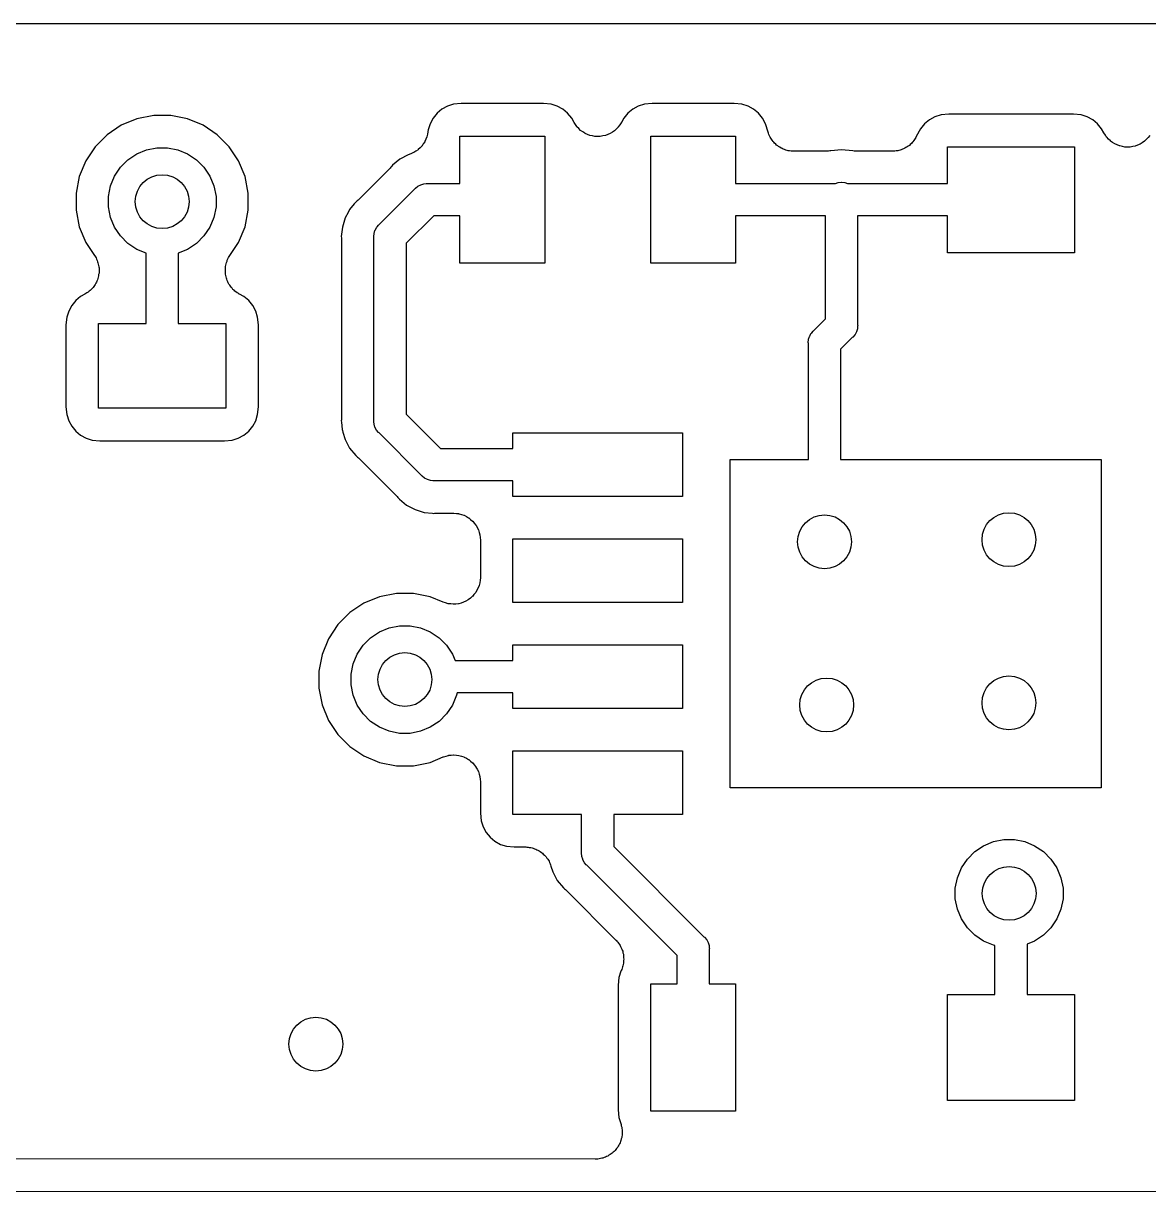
# Model space of a CAD drawing. Extents: x 98.9 to 141.5, y -118.8 to -76.2.
# Drawn here: x 106.42 to 111.73, y -81.72 to -76.21 of the extents above; entities that cross this region are included whole.
import ezdxf

# ---------------------------------------------------------------- set-up
doc = ezdxf.new("R2010")
doc.units = 0
doc.layers.add('BLACK', color=7, linetype='CONTINUOUS')

msp = doc.modelspace()

# ---------------------------------------------------------------- linework, layer by layer
at = {"layer": 'BLACK', "linetype": 'CONTINUOUS'}
for p, q in [((101.771, -76.2088), (118.116, -76.2088)), ((108.395, -76.6137), (108.372, -76.6327)), ((108.421, -76.5995), (108.395, -76.6137)), ((108.45, -76.5908), (108.421, -76.5995)), ((108.486, -76.5872), (108.45, -76.5908)), ((108.874, -76.5872), (108.486, -76.5872)), ((108.91, -76.5908), (108.874, -76.5872)), ((108.939, -76.5995), (108.91, -76.5908)), ((108.965, -76.6137), (108.939, -76.5995)), ((108.988, -76.6327), (108.965, -76.6137)), ((109.295, -76.6137), (109.272, -76.6327)), ((109.321, -76.5995), (109.295, -76.6137)), ((109.35, -76.5908), (109.321, -76.5995)), ((109.386, -76.5872), (109.35, -76.5908)), ((109.774, -76.5872), (109.386, -76.5872)), ((109.81, -76.5908), (109.774, -76.5872)), ((109.839, -76.5995), (109.81, -76.5908)), ((109.865, -76.6137), (109.839, -76.5995)), ((109.888, -76.6327), (109.865, -76.6137)), ((106.956, -76.6592), (106.882, -76.6899)), ((107.035, -76.6436), (106.956, -76.6592)), ((107.115, -76.6436), (107.035, -76.6436)), ((107.194, -76.6592), (107.115, -76.6436)), ((107.268, -76.6899), (107.194, -76.6592)), ((108.353, -76.6559), (108.339, -76.6824)), ((108.372, -76.6327), (108.353, -76.6559)), ((109.007, -76.6559), (108.988, -76.6327)), ((109.018, -76.6759), (109.007, -76.6559)), ((109.025, -76.6859), (109.018, -76.6759)), ((109.241, -76.6774), (109.234, -76.6875)), ((109.242, -76.6759), (109.241, -76.6769)), ((109.241, -76.6769), (109.241, -76.677)), ((109.241, -76.677), (109.241, -76.677)), ((109.241, -76.677), (109.241, -76.6774)), ((109.253, -76.6559), (109.242, -76.6759)), ((109.272, -76.6327), (109.253, -76.6559)), ((109.907, -76.6559), (109.888, -76.6327)), ((109.921, -76.6824), (109.907, -76.6559)), ((110.695, -76.6637), (110.672, -76.6827)), ((110.721, -76.6495), (110.695, -76.6637)), ((110.75, -76.6408), (110.721, -76.6495)), ((110.786, -76.6372), (110.75, -76.6408)), ((111.374, -76.6372), (110.786, -76.6372)), ((111.41, -76.6408), (111.374, -76.6372)), ((111.439, -76.6495), (111.41, -76.6408)), ((111.465, -76.6637), (111.439, -76.6495)), ((111.488, -76.6827), (111.465, -76.6637)), ((106.882, -76.6899), (106.816, -76.7343)), ((107.334, -76.7343), (107.268, -76.6899)), ((108.326, -76.732), (108.324, -76.7436)), ((108.329, -76.7204), (108.326, -76.732)), ((108.33, -76.7111), (108.329, -76.7186)), ((108.329, -76.7186), (108.329, -76.7193)), ((108.329, -76.7193), (108.329, -76.7193)), ((108.329, -76.7193), (108.329, -76.7194)), ((108.329, -76.7194), (108.329, -76.7204)), ((108.339, -76.6824), (108.33, -76.7111)), ((109.031, -76.6961), (109.025, -76.6859)), ((109.032, -76.6963), (109.031, -76.6961)), ((109.032, -76.6965), (109.032, -76.6963)), ((109.04, -76.705), (109.032, -76.6965)), ((109.049, -76.7137), (109.04, -76.705)), ((109.049, -76.7138), (109.049, -76.7137)), ((109.049, -76.714), (109.049, -76.7138)), ((109.059, -76.7208), (109.049, -76.714)), ((109.069, -76.7276), (109.059, -76.7208)), ((109.07, -76.7277), (109.069, -76.7276)), ((109.07, -76.7279), (109.07, -76.7277)), ((109.081, -76.7326), (109.07, -76.7279)), ((109.092, -76.7372), (109.081, -76.7326)), ((109.189, -76.7287), (109.177, -76.7332)), ((109.199, -76.7218), (109.189, -76.7284)), ((109.189, -76.7284), (109.189, -76.7285)), ((109.189, -76.7285), (109.189, -76.7287)), ((109.209, -76.7152), (109.199, -76.7218)), ((109.21, -76.715), (109.209, -76.7152)), ((109.218, -76.7063), (109.21, -76.7148)), ((109.21, -76.7148), (109.21, -76.715)), ((109.227, -76.6979), (109.218, -76.7063)), ((109.234, -76.6875), (109.227, -76.6974)), ((109.227, -76.6974), (109.227, -76.6976)), ((109.227, -76.6976), (109.227, -76.6979)), ((109.934, -76.7223), (109.921, -76.6824)), ((109.936, -76.7275), (109.934, -76.7223)), ((109.937, -76.733), (109.936, -76.7275)), ((110.653, -76.7059), (110.633, -76.7428)), ((110.672, -76.6827), (110.653, -76.7059)), ((111.507, -76.7059), (111.488, -76.6827)), ((111.518, -76.7259), (111.507, -76.7059)), ((111.525, -76.7359), (111.518, -76.7259)), ((106.816, -76.7343), (106.759, -76.7909)), ((107.391, -76.7909), (107.334, -76.7343)), ((108.301, -76.787), (108.3, -76.7874)), ((108.3, -76.7874), (108.3, -76.7879)), ((108.307, -76.7772), (108.301, -76.787)), ((108.314, -76.7674), (108.307, -76.7772)), ((108.319, -76.7555), (108.314, -76.7665)), ((108.314, -76.7665), (108.314, -76.7669)), ((108.314, -76.7669), (108.314, -76.7674)), ((108.324, -76.7447), (108.319, -76.7555)), ((108.324, -76.7436), (108.324, -76.7441)), ((108.324, -76.7441), (108.324, -76.7447)), ((108.48, -76.9648), (108.48, -76.741)), ((108.48, -76.741), (108.88, -76.741)), ((108.88, -76.741), (108.88, -77.341)), ((109.092, -76.7373), (109.092, -76.7372)), ((109.093, -76.7374), (109.092, -76.7373)), ((109.105, -76.7398), (109.093, -76.7374)), ((109.116, -76.7423), (109.105, -76.7398)), ((109.117, -76.7423), (109.116, -76.7423)), ((109.129, -76.7424), (109.117, -76.7423)), ((109.117, -76.7423), (109.117, -76.7423)), ((109.141, -76.7425), (109.129, -76.7424)), ((109.142, -76.7425), (109.141, -76.7425)), ((109.154, -76.7402), (109.142, -76.7425)), ((109.142, -76.7425), (109.142, -76.7425)), ((109.166, -76.7379), (109.154, -76.7402)), ((109.177, -76.7332), (109.166, -76.7378)), ((109.166, -76.7378), (109.166, -76.7378)), ((109.166, -76.7378), (109.166, -76.7379)), ((109.38, -77.341), (109.38, -76.741)), ((109.38, -76.741), (109.78, -76.741)), ((109.78, -76.741), (109.78, -76.9648)), ((109.94, -76.7389), (109.937, -76.733)), ((109.943, -76.7452), (109.94, -76.7389)), ((109.946, -76.7499), (109.943, -76.7452)), ((109.949, -76.7549), (109.946, -76.7499)), ((109.953, -76.7602), (109.949, -76.7549)), ((109.957, -76.7658), (109.953, -76.7602)), ((109.961, -76.7698), (109.957, -76.7658)), ((109.964, -76.7743), (109.961, -76.7698)), ((109.97, -76.7786), (109.964, -76.7743)), ((109.974, -76.7834), (109.97, -76.7786)), ((109.979, -76.7865), (109.974, -76.7834)), ((109.983, -76.7902), (109.979, -76.7865)), ((110.595, -76.7876), (110.59, -76.7912)), ((110.6, -76.7845), (110.595, -76.7876)), ((110.604, -76.7798), (110.6, -76.7845)), ((110.61, -76.7755), (110.604, -76.7798)), ((110.613, -76.7711), (110.61, -76.7755)), ((110.617, -76.7672), (110.613, -76.7711)), ((110.621, -76.7616), (110.617, -76.7672)), ((110.625, -76.7564), (110.621, -76.7616)), ((110.628, -76.7514), (110.625, -76.7564)), ((110.631, -76.7467), (110.628, -76.7514)), ((110.633, -76.7428), (110.631, -76.7467)), ((111.531, -76.7461), (111.525, -76.7359)), ((111.532, -76.7463), (111.531, -76.7461)), ((111.532, -76.7465), (111.532, -76.7463)), ((111.54, -76.7549), (111.532, -76.7465)), ((111.549, -76.7637), (111.54, -76.7549)), ((111.549, -76.7638), (111.549, -76.7637)), ((111.549, -76.764), (111.549, -76.7638)), ((111.559, -76.7708), (111.549, -76.764)), ((111.569, -76.7776), (111.559, -76.7708)), ((111.57, -76.7777), (111.569, -76.7776)), ((111.57, -76.7779), (111.57, -76.7777)), ((111.581, -76.7826), (111.57, -76.7779)), ((111.592, -76.7872), (111.581, -76.7826)), ((111.592, -76.7873), (111.592, -76.7872)), ((111.593, -76.7874), (111.592, -76.7873)), ((111.605, -76.7898), (111.593, -76.7874)), ((111.677, -76.7832), (111.666, -76.7878)), ((111.689, -76.7787), (111.677, -76.7832)), ((111.699, -76.7718), (111.689, -76.7784)), ((111.689, -76.7784), (111.689, -76.7785)), ((111.689, -76.7785), (111.689, -76.7787)), ((111.709, -76.7652), (111.699, -76.7718)), ((111.71, -76.765), (111.709, -76.7652)), ((111.718, -76.7564), (111.71, -76.7648)), ((111.71, -76.7648), (111.71, -76.765)), ((111.727, -76.7479), (111.718, -76.7564)), ((111.734, -76.7374), (111.727, -76.7474)), ((111.727, -76.7474), (111.727, -76.7476)), ((111.727, -76.7476), (111.727, -76.7479)), ((106.759, -76.7909), (106.715, -76.8575)), ((106.913, -76.8527), (106.955, -76.8249)), ((106.955, -76.8249), (107.001, -76.8058)), ((107.001, -76.8058), (107.05, -76.796)), ((107.05, -76.796), (107.1, -76.796)), ((107.1, -76.796), (107.149, -76.8058)), ((107.149, -76.8058), (107.195, -76.8249)), ((107.195, -76.8249), (107.237, -76.8527)), ((107.435, -76.8575), (107.391, -76.7909)), ((108.236, -76.8288), (108.196, -76.85)), ((108.24, -76.8277), (108.236, -76.8288)), ((108.251, -76.8232), (108.24, -76.8277)), ((108.261, -76.8188), (108.251, -76.8232)), ((108.262, -76.8185), (108.261, -76.8188)), ((108.272, -76.8117), (108.262, -76.8183)), ((108.262, -76.8183), (108.262, -76.8185)), ((108.282, -76.8052), (108.272, -76.8117)), ((108.283, -76.8048), (108.282, -76.8052)), ((108.292, -76.7961), (108.283, -76.8045)), ((108.283, -76.8045), (108.283, -76.8048)), ((108.3, -76.7879), (108.292, -76.7961)), ((109.989, -76.7934), (109.983, -76.7902)), ((109.995, -76.7972), (109.989, -76.7934)), ((110, -76.7994), (109.995, -76.7972)), ((110.005, -76.8021), (110, -76.7994)), ((110.011, -76.8042), (110.005, -76.8021)), ((110.018, -76.8068), (110.011, -76.8042)), ((110.023, -76.8079), (110.018, -76.8068)), ((110.029, -76.8096), (110.023, -76.8079)), ((110.035, -76.8104), (110.029, -76.8096)), ((110.042, -76.8117), (110.035, -76.8104)), ((110.048, -76.8118), (110.042, -76.8117)), ((110.053, -76.8124), (110.048, -76.8118)), ((110.055, -76.8124), (110.053, -76.8124)), ((110.207, -76.8124), (110.055, -76.8124)), ((110.213, -76.8119), (110.207, -76.8124)), ((110.218, -76.8119), (110.213, -76.8119)), ((110.225, -76.8107), (110.218, -76.8119)), ((110.229, -76.8103), (110.225, -76.8107)), ((110.28, -76.8053), (110.229, -76.8103)), ((110.229, -76.8103), (110.229, -76.8103)), ((110.334, -76.8106), (110.28, -76.8053)), ((110.34, -76.8118), (110.334, -76.8106)), ((110.345, -76.8118), (110.34, -76.8118)), ((110.351, -76.8124), (110.345, -76.8118)), ((110.353, -76.8124), (110.351, -76.8124)), ((110.52, -76.8124), (110.353, -76.8124)), ((110.526, -76.8118), (110.52, -76.8124)), ((110.531, -76.8119), (110.526, -76.8118)), ((110.538, -76.8106), (110.531, -76.8119)), ((110.545, -76.81), (110.538, -76.8106)), ((110.55, -76.8083), (110.545, -76.81)), ((110.556, -76.8073), (110.55, -76.8083)), ((110.562, -76.8048), (110.556, -76.8073)), ((110.568, -76.8028), (110.562, -76.8048)), ((110.573, -76.8002), (110.568, -76.8028)), ((110.579, -76.798), (110.573, -76.8002)), ((110.584, -76.7943), (110.579, -76.798)), ((110.59, -76.7912), (110.584, -76.7943)), ((110.78, -76.9648), (110.78, -76.791)), ((110.78, -76.791), (111.38, -76.791)), ((111.38, -76.791), (111.38, -77.291)), ((111.616, -76.7923), (111.605, -76.7898)), ((111.617, -76.7923), (111.616, -76.7923)), ((111.629, -76.7924), (111.617, -76.7923)), ((111.617, -76.7923), (111.617, -76.7923)), ((111.641, -76.7925), (111.629, -76.7924)), ((111.642, -76.7925), (111.641, -76.7925)), ((111.654, -76.7902), (111.642, -76.7925)), ((111.642, -76.7925), (111.642, -76.7925)), ((111.666, -76.7879), (111.654, -76.7902)), ((111.666, -76.7878), (111.666, -76.7878)), ((111.666, -76.7878), (111.666, -76.7879)), ((106.715, -76.8575), (106.684, -76.9315)), ((106.85, -76.9297), (106.878, -76.8881)), ((106.878, -76.8881), (106.913, -76.8527)), ((107.237, -76.8527), (107.272, -76.8881)), ((107.272, -76.8881), (107.3, -76.9297)), ((107.466, -76.9315), (107.435, -76.8575)), ((108.15, -76.8917), (108.001, -77.041)), ((108.153, -76.8876), (108.15, -76.8917)), ((108.157, -76.8838), (108.153, -76.8876)), ((108.158, -76.8825), (108.157, -76.8838)), ((108.162, -76.8786), (108.158, -76.8825)), ((108.196, -76.85), (108.162, -76.8786)), ((106.684, -76.9315), (106.669, -77.01)), ((106.831, -76.9759), (106.85, -76.9297)), ((107.3, -76.9297), (107.319, -76.9759)), ((107.481, -77.01), (107.466, -76.9315)), ((106.821, -77.025), (106.831, -76.9759)), ((107.319, -76.9759), (107.329, -77.025)), ((108.099, -77.1585), (108.267, -76.9898)), ((108.267, -76.9898), (108.27, -76.9869)), ((108.27, -76.9869), (108.281, -76.9773)), ((108.281, -76.9773), (108.295, -76.9703)), ((108.295, -76.9703), (108.309, -76.9659)), ((108.309, -76.9659), (108.32, -76.9648)), ((108.32, -76.9648), (108.324, -76.9644)), ((108.32, -76.9648), (108.32, -76.9648)), ((108.324, -76.9644), (108.328, -76.9648)), ((108.328, -76.9648), (108.48, -76.9648)), ((109.78, -76.9648), (110.25, -76.9648)), ((110.25, -76.9648), (110.251, -76.9643)), ((110.251, -76.9643), (110.265, -76.9599)), ((110.265, -76.9599), (110.279, -76.9586)), ((110.279, -76.9586), (110.28, -76.9584)), ((110.28, -76.9584), (110.28, -76.9584)), ((110.28, -76.9584), (110.295, -76.9599)), ((110.295, -76.9599), (110.309, -76.9643)), ((110.309, -76.9643), (110.31, -76.9648)), ((110.31, -76.9648), (110.78, -76.9648)), ((106.669, -77.01), (106.669, -77.09)), ((106.821, -77.075), (106.821, -77.025)), ((107.329, -77.025), (107.329, -77.075)), ((107.481, -77.09), (107.481, -77.01)), ((107.981, -77.0601), (107.959, -77.0874)), ((107.984, -77.0565), (107.981, -77.0601)), ((107.981, -77.0601), (107.981, -77.0601)), ((107.988, -77.0526), (107.984, -77.0565)), ((107.984, -77.0565), (107.984, -77.0565)), ((107.991, -77.0494), (107.988, -77.0526)), ((107.995, -77.0456), (107.991, -77.0494)), ((107.999, -77.0423), (107.995, -77.0456)), ((108.001, -77.041), (107.999, -77.0423)), ((106.669, -77.09), (106.684, -77.1685)), ((106.831, -77.1241), (106.821, -77.075)), ((107.329, -77.075), (107.319, -77.1241)), ((107.466, -77.1685), (107.481, -77.09)), ((107.952, -77.1009), (107.938, -77.1271)), ((107.959, -77.0874), (107.952, -77.1009)), ((107.952, -77.1009), (107.952, -77.1009)), ((108.356, -77.1172), (108.226, -77.2466)), ((108.48, -77.1172), (108.356, -77.1172)), ((108.48, -77.341), (108.48, -77.1172)), ((110.204, -77.1172), (109.78, -77.1172)), ((109.78, -77.1172), (109.78, -77.341)), ((110.204, -77.6034), (110.204, -77.1172)), ((110.78, -77.1172), (110.356, -77.1172)), ((110.356, -77.1172), (110.356, -77.6313)), ((110.78, -77.291), (110.78, -77.1172)), ((106.684, -77.1685), (106.715, -77.2425)), ((106.85, -77.1703), (106.831, -77.1241)), ((106.878, -77.2119), (106.85, -77.1703)), ((107.3, -77.1703), (107.272, -77.2119)), ((107.319, -77.1241), (107.3, -77.1703)), ((107.435, -77.2425), (107.466, -77.1685)), ((107.925, -77.1702), (107.92, -77.215)), ((107.938, -77.1271), (107.925, -77.1702)), ((108.081, -77.1834), (108.086, -77.1725)), ((108.086, -77.1725), (108.09, -77.1686)), ((108.09, -77.1686), (108.096, -77.1609)), ((108.096, -77.1609), (108.099, -77.1585)), ((106.913, -77.2473), (106.878, -77.2119)), ((107.272, -77.2119), (107.237, -77.2473)), ((107.92, -77.215), (107.921, -77.22)), ((107.921, -77.22), (107.921, -77.2218)), ((107.921, -77.2218), (107.921, -77.2271)), ((107.921, -77.2271), (107.921, -77.2325)), ((108.073, -77.215), (108.075, -77.2001)), ((108.074, -77.2187), (108.073, -77.215)), ((108.074, -78.0813), (108.074, -77.2187)), ((108.075, -77.1999), (108.079, -77.1857)), ((108.075, -77.2001), (108.075, -77.1999)), ((108.079, -77.1857), (108.081, -77.1834)), ((106.715, -77.2425), (106.756, -77.3042)), ((106.955, -77.2751), (106.913, -77.2473)), ((106.999, -77.2934), (106.955, -77.2751)), ((107.195, -77.2751), (107.151, -77.2934)), ((107.237, -77.2473), (107.195, -77.2751)), ((107.394, -77.3042), (107.435, -77.2425)), ((107.921, -77.2325), (107.921, -78.0675)), ((108.226, -77.2466), (108.226, -78.0534)), ((106.756, -77.3042), (106.757, -77.3057)), ((106.757, -77.3057), (106.76, -77.3108)), ((106.76, -77.3108), (106.763, -77.3157)), ((106.763, -77.3157), (106.765, -77.3218)), ((106.765, -77.3218), (106.768, -77.3277)), ((106.768, -77.3277), (106.77, -77.3333)), ((106.77, -77.3333), (106.772, -77.3386)), ((106.772, -77.3386), (106.773, -77.3451)), ((106.999, -77.625), (106.999, -77.2934)), ((107.151, -77.2934), (107.151, -77.625)), ((107.377, -77.3434), (107.378, -77.3369)), ((107.378, -77.3369), (107.381, -77.3316)), ((107.381, -77.3316), (107.382, -77.326)), ((107.382, -77.326), (107.385, -77.3202)), ((107.385, -77.3202), (107.388, -77.3141)), ((107.388, -77.3141), (107.391, -77.3093)), ((107.391, -77.3093), (107.394, -77.3042)), ((111.38, -77.291), (110.78, -77.291)), ((106.773, -77.3451), (106.775, -77.3515)), ((106.775, -77.3515), (106.776, -77.3573)), ((106.777, -77.3878), (106.775, -77.3943)), ((106.776, -77.3573), (106.777, -77.363)), ((106.777, -77.363), (106.777, -77.3696)), ((106.777, -77.3696), (106.777, -77.3762)), ((106.777, -77.3762), (106.777, -77.382)), ((106.777, -77.382), (106.777, -77.3878)), ((107.373, -77.3612), (107.374, -77.3555)), ((107.373, -77.3678), (107.373, -77.3612)), ((107.373, -77.3744), (107.373, -77.3678)), ((107.373, -77.3802), (107.373, -77.3744)), ((107.373, -77.386), (107.373, -77.3802)), ((107.374, -77.3925), (107.373, -77.386)), ((107.374, -77.3555), (107.375, -77.3498)), ((107.375, -77.3991), (107.374, -77.3925)), ((107.375, -77.3498), (107.377, -77.3434)), ((108.88, -77.341), (108.48, -77.341)), ((109.78, -77.341), (109.38, -77.341)), ((106.755, -77.4462), (106.752, -77.4507)), ((106.759, -77.4404), (106.755, -77.4462)), ((106.762, -77.4349), (106.759, -77.4404)), ((106.765, -77.4296), (106.762, -77.4349)), ((106.767, -77.4245), (106.765, -77.4296)), ((106.769, -77.4182), (106.767, -77.4245)), ((106.772, -77.412), (106.769, -77.4182)), ((106.773, -77.4064), (106.772, -77.412)), ((106.775, -77.4008), (106.773, -77.4064)), ((106.775, -77.3943), (106.775, -77.4008)), ((107.377, -77.4046), (107.375, -77.3991)), ((107.378, -77.4103), (107.377, -77.4046)), ((107.38, -77.4165), (107.378, -77.4103)), ((107.382, -77.4228), (107.38, -77.4165)), ((107.385, -77.428), (107.382, -77.4228)), ((107.387, -77.4333), (107.385, -77.428)), ((107.39, -77.4389), (107.387, -77.4333)), ((107.394, -77.4448), (107.39, -77.4389)), ((107.397, -77.4493), (107.394, -77.4448)), ((106.69, -77.4977), (106.667, -77.5167)), ((106.71, -77.4868), (106.69, -77.4977)), ((106.715, -77.4835), (106.71, -77.4868)), ((106.72, -77.4808), (106.715, -77.4835)), ((106.725, -77.4767), (106.72, -77.4808)), ((106.731, -77.473), (106.725, -77.4767)), ((106.735, -77.4689), (106.731, -77.473)), ((106.74, -77.4653), (106.735, -77.4689)), ((106.744, -77.4602), (106.74, -77.4653)), ((106.749, -77.4555), (106.744, -77.4602)), ((106.752, -77.4507), (106.749, -77.4555)), ((107.4, -77.4541), (107.397, -77.4493)), ((107.405, -77.4589), (107.4, -77.4541)), ((107.409, -77.464), (107.405, -77.4589)), ((107.414, -77.4677), (107.409, -77.464)), ((107.418, -77.4719), (107.414, -77.4677)), ((107.423, -77.4756), (107.418, -77.4719)), ((107.428, -77.4799), (107.423, -77.4756)), ((107.433, -77.4826), (107.428, -77.4799)), ((107.438, -77.4859), (107.433, -77.4826)), ((107.44, -77.4868), (107.438, -77.4859)), ((107.46, -77.4977), (107.44, -77.4868)), ((107.483, -77.5167), (107.46, -77.4977)), ((106.648, -77.5399), (106.634, -77.5664)), ((106.667, -77.5167), (106.648, -77.5399)), ((107.502, -77.5399), (107.483, -77.5167)), ((107.516, -77.5664), (107.502, -77.5399)), ((106.625, -77.5951), (106.621, -77.6312)), ((106.634, -77.5664), (106.625, -77.5951)), ((107.525, -77.5951), (107.516, -77.5664)), ((107.529, -77.6312), (107.525, -77.5951)), ((110.149, -77.6585), (110.204, -77.6034)), ((106.621, -77.6312), (106.621, -78.0188)), ((106.775, -78.025), (106.775, -77.625)), ((106.775, -77.625), (106.999, -77.625)), ((107.151, -77.625), (107.375, -77.625)), ((107.375, -77.625), (107.375, -78.025)), ((107.529, -78.0188), (107.529, -77.6312)), ((110.136, -77.6725), (110.14, -77.6685)), ((110.14, -77.6685), (110.146, -77.6609)), ((110.146, -77.6609), (110.149, -77.6585)), ((110.351, -77.6643), (110.344, -77.6775)), ((110.355, -77.6499), (110.351, -77.6643)), ((110.356, -77.6387), (110.355, -77.6499)), ((110.356, -77.6313), (110.357, -77.635)), ((110.357, -77.635), (110.356, -77.6387)), ((110.356, -77.6387), (110.356, -77.6387)), ((110.123, -77.715), (110.125, -77.7001)), ((110.124, -77.7187), (110.123, -77.715)), ((110.124, -78.266), (110.124, -77.7187)), ((110.125, -77.6992), (110.129, -77.6857)), ((110.125, -77.7001), (110.125, -77.6992)), ((110.129, -77.6857), (110.13, -77.6841)), ((110.13, -77.6841), (110.136, -77.6725)), ((110.331, -77.6915), (110.276, -77.7466)), ((110.334, -77.6891), (110.331, -77.6915)), ((110.344, -77.6775), (110.334, -77.6891)), ((110.276, -77.7466), (110.276, -78.266)), ((106.621, -78.0188), (106.625, -78.0549)), ((106.625, -78.0549), (106.634, -78.0836)), ((107.375, -78.025), (106.775, -78.025)), ((107.516, -78.0836), (107.525, -78.0549)), ((107.525, -78.0549), (107.529, -78.0188)), ((108.226, -78.0534), (108.388, -78.2148)), ((106.634, -78.0836), (106.648, -78.1101)), ((106.648, -78.1101), (106.667, -78.1333)), ((107.483, -78.1333), (107.502, -78.1101)), ((107.502, -78.1101), (107.516, -78.0836)), ((107.921, -78.08), (107.92, -78.085)), ((107.92, -78.085), (107.921, -78.09)), ((107.921, -78.0675), (107.921, -78.0693)), ((107.921, -78.0693), (107.921, -78.0746)), ((107.921, -78.0746), (107.921, -78.08)), ((107.921, -78.09), (107.921, -78.0902)), ((107.921, -78.0902), (107.924, -78.1252)), ((108.073, -78.085), (108.074, -78.0813)), ((108.074, -78.0887), (108.073, -78.085)), ((108.075, -78.0999), (108.074, -78.0887)), ((108.074, -78.0887), (108.074, -78.0887)), ((108.079, -78.1143), (108.075, -78.0999)), ((106.667, -78.1333), (106.69, -78.1523)), ((106.69, -78.1523), (106.716, -78.1665)), ((107.434, -78.1665), (107.46, -78.1523)), ((107.46, -78.1523), (107.483, -78.1333)), ((107.924, -78.1252), (107.924, -78.1252)), ((107.924, -78.1252), (107.925, -78.1298)), ((107.925, -78.1298), (107.927, -78.1376)), ((107.927, -78.1376), (107.927, -78.1376)), ((107.927, -78.1376), (107.938, -78.1729)), ((108.086, -78.1275), (108.079, -78.1143)), ((108.096, -78.1391), (108.086, -78.1275)), ((108.099, -78.1415), (108.096, -78.1391)), ((108.299, -78.3422), (108.099, -78.1415)), ((108.73, -78.2148), (108.73, -78.141)), ((108.73, -78.141), (109.53, -78.141)), ((109.53, -78.141), (109.53, -78.441)), ((106.716, -78.1665), (106.745, -78.1752)), ((106.745, -78.1752), (106.781, -78.1788)), ((106.781, -78.1788), (107.369, -78.1788)), ((107.369, -78.1788), (107.405, -78.1752)), ((107.405, -78.1752), (107.434, -78.1665)), ((107.938, -78.1729), (107.959, -78.2126)), ((107.959, -78.2126), (107.988, -78.2474)), ((108.388, -78.2148), (108.73, -78.2148)), ((107.988, -78.2474), (107.991, -78.2506)), ((107.991, -78.2506), (107.993, -78.2518)), ((107.993, -78.2518), (107.997, -78.2556)), ((107.997, -78.2556), (108.001, -78.259)), ((108.001, -78.259), (108.182, -78.4403)), ((109.755, -79.816), (109.755, -78.266)), ((109.755, -78.266), (110.124, -78.266)), ((110.276, -78.266), (111.505, -78.266)), ((111.505, -78.266), (111.505, -79.816)), ((108.302, -78.3451), (108.299, -78.3422)), ((108.313, -78.3547), (108.302, -78.3451)), ((108.327, -78.3617), (108.313, -78.3547)), ((108.341, -78.3661), (108.327, -78.3617)), ((108.352, -78.3672), (108.341, -78.3661)), ((108.356, -78.3676), (108.352, -78.3672)), ((108.352, -78.3672), (108.352, -78.3672)), ((108.36, -78.3672), (108.356, -78.3676)), ((108.73, -78.3672), (108.36, -78.3672)), ((108.73, -78.441), (108.73, -78.3672)), ((108.182, -78.4403), (108.183, -78.4416)), ((109.53, -78.441), (108.73, -78.441)), ((108.183, -78.4416), (108.187, -78.4457)), ((108.187, -78.4457), (108.19, -78.4495)), ((108.19, -78.4495), (108.194, -78.4534)), ((108.194, -78.4534), (108.228, -78.482)), ((108.228, -78.482), (108.268, -78.5032)), ((108.268, -78.5032), (108.287, -78.509)), ((108.287, -78.509), (108.287, -78.509)), ((108.287, -78.509), (108.311, -78.5163)), ((108.311, -78.5163), (108.351, -78.5202)), ((108.351, -78.5202), (108.351, -78.5202)), ((108.351, -78.5202), (108.356, -78.5207)), ((108.356, -78.5207), (108.361, -78.5202)), ((108.361, -78.5202), (108.363, -78.52)), ((108.363, -78.52), (108.368, -78.5201)), ((108.368, -78.5201), (108.373, -78.5196)), ((108.373, -78.5196), (108.449, -78.5196)), ((108.449, -78.5196), (108.45, -78.5196)), ((108.45, -78.5196), (108.45, -78.5196)), ((108.45, -78.5196), (108.45, -78.5196)), ((108.45, -78.5196), (108.451, -78.5196)), ((108.451, -78.5196), (108.463, -78.5209)), ((108.463, -78.5209), (108.475, -78.5222)), ((108.475, -78.5222), (108.475, -78.5223)), ((108.475, -78.5223), (108.476, -78.5224)), ((108.476, -78.5224), (108.487, -78.526)), ((108.487, -78.526), (108.498, -78.5295)), ((108.498, -78.5295), (108.499, -78.5297)), ((108.499, -78.5297), (108.499, -78.5299)), ((108.499, -78.5299), (108.51, -78.5356)), ((108.51, -78.5356), (108.52, -78.5413)), ((108.52, -78.5413), (108.521, -78.5416)), ((108.521, -78.5416), (108.521, -78.5418)), ((108.521, -78.5418), (108.53, -78.5495)), ((108.53, -78.5495), (108.539, -78.5571)), ((108.539, -78.5571), (108.54, -78.5575)), ((108.54, -78.5575), (108.54, -78.5577)), ((108.54, -78.5577), (108.547, -78.5671)), ((108.547, -78.5671), (108.555, -78.5763)), ((108.555, -78.5763), (108.555, -78.5767)), ((108.555, -78.5767), (108.556, -78.5771)), ((108.556, -78.5771), (108.561, -78.5877)), ((108.561, -78.5877), (108.567, -78.5982)), ((108.567, -78.5982), (108.567, -78.5986)), ((108.567, -78.5986), (108.567, -78.599)), ((108.567, -78.599), (108.57, -78.6105)), ((108.57, -78.6105), (108.574, -78.6219)), ((108.574, -78.6219), (108.574, -78.6224)), ((108.574, -78.6224), (108.574, -78.6228)), ((108.574, -78.6228), (108.575, -78.6347)), ((108.575, -78.6347), (108.576, -78.6466)), ((108.576, -78.6466), (108.576, -78.8226)), ((108.73, -78.941), (108.73, -78.641)), ((108.73, -78.641), (109.53, -78.641)), ((109.53, -78.641), (109.53, -78.941)), ((108.576, -78.8244), (108.575, -78.8366)), ((108.576, -78.8226), (108.576, -78.8237)), ((108.576, -78.8237), (108.576, -78.8237)), ((108.576, -78.8237), (108.576, -78.8237)), ((108.576, -78.8237), (108.576, -78.8244)), ((108.566, -78.8726), (108.56, -78.8833)), ((108.57, -78.8607), (108.566, -78.872)), ((108.566, -78.872), (108.566, -78.8723)), ((108.566, -78.8723), (108.566, -78.8726)), ((108.573, -78.849), (108.57, -78.8607)), ((108.574, -78.8487), (108.573, -78.849)), ((108.575, -78.8366), (108.574, -78.8484)), ((108.574, -78.8484), (108.574, -78.8487)), ((108.101, -78.9142), (108.027, -78.9449)), ((108.18, -78.8986), (108.101, -78.9142)), ((108.26, -78.8986), (108.18, -78.8986)), ((108.339, -78.9142), (108.26, -78.8986)), ((108.401, -78.9399), (108.339, -78.9142)), ((108.508, -78.9345), (108.497, -78.9401)), ((108.519, -78.9289), (108.508, -78.9345)), ((108.529, -78.9209), (108.519, -78.9285)), ((108.519, -78.9285), (108.519, -78.9287)), ((108.519, -78.9287), (108.519, -78.9289)), ((108.538, -78.9133), (108.529, -78.9209)), ((108.539, -78.9129), (108.538, -78.9131)), ((108.538, -78.9131), (108.538, -78.9133)), ((108.546, -78.9036), (108.539, -78.9129)), ((108.554, -78.8944), (108.546, -78.9036)), ((108.56, -78.8833), (108.554, -78.8938)), ((108.554, -78.8938), (108.554, -78.8941)), ((108.554, -78.8941), (108.554, -78.8944)), ((107.961, -78.9893), (107.904, -79.0459)), ((108.027, -78.9449), (107.961, -78.9893)), ((108.412, -78.9434), (108.401, -78.9399)), ((108.424, -78.947), (108.412, -78.9434)), ((108.424, -78.9471), (108.424, -78.947)), ((108.436, -78.9483), (108.424, -78.9471)), ((108.424, -78.9471), (108.424, -78.9471)), ((108.448, -78.9496), (108.436, -78.9483)), ((108.449, -78.9496), (108.448, -78.9496)), ((108.461, -78.9485), (108.449, -78.9496)), ((108.449, -78.9496), (108.449, -78.9496)), ((108.473, -78.9474), (108.461, -78.9485)), ((108.474, -78.9472), (108.473, -78.9473)), ((108.473, -78.9473), (108.473, -78.9474)), ((108.485, -78.9438), (108.474, -78.9472)), ((108.497, -78.9404), (108.485, -78.9438)), ((108.497, -78.9401), (108.497, -78.9402)), ((108.497, -78.9402), (108.497, -78.9404)), ((109.53, -78.941), (108.73, -78.941)), ((107.904, -79.0459), (107.86, -79.1125)), ((108.058, -79.1077), (108.1, -79.0799)), ((108.1, -79.0799), (108.146, -79.0608)), ((108.146, -79.0608), (108.195, -79.051)), ((108.195, -79.051), (108.245, -79.051)), ((108.245, -79.051), (108.294, -79.0608)), ((108.294, -79.0608), (108.34, -79.0799)), ((108.34, -79.0799), (108.382, -79.1077)), ((107.86, -79.1125), (107.829, -79.1865)), ((107.995, -79.1847), (108.023, -79.1431)), ((108.023, -79.1431), (108.058, -79.1077)), ((108.382, -79.1077), (108.417, -79.1431)), ((108.417, -79.1431), (108.445, -79.1847)), ((108.73, -79.2148), (108.73, -79.141)), ((108.73, -79.141), (109.53, -79.141)), ((109.53, -79.141), (109.53, -79.441)), ((107.829, -79.1865), (107.814, -79.265)), ((107.976, -79.2309), (107.995, -79.1847)), ((108.445, -79.1847), (108.458, -79.2148)), ((107.814, -79.265), (107.814, -79.345)), ((107.966, -79.28), (107.976, -79.2309)), ((108.458, -79.2148), (108.73, -79.2148)), ((107.966, -79.33), (107.966, -79.28)), ((107.814, -79.345), (107.829, -79.4235)), ((107.976, -79.3791), (107.966, -79.33)), ((108.467, -79.3672), (108.464, -79.3791)), ((108.73, -79.3672), (108.467, -79.3672)), ((108.73, -79.441), (108.73, -79.3672)), ((107.829, -79.4235), (107.86, -79.4975)), ((107.995, -79.4253), (107.976, -79.3791)), ((108.023, -79.4669), (107.995, -79.4253)), ((108.445, -79.4253), (108.417, -79.4669)), ((108.464, -79.3791), (108.445, -79.4253)), ((108.058, -79.5023), (108.023, -79.4669)), ((108.417, -79.4669), (108.382, -79.5023)), ((109.53, -79.441), (108.73, -79.441)), ((107.86, -79.4975), (107.904, -79.5641)), ((108.1, -79.5301), (108.058, -79.5023)), ((108.146, -79.5492), (108.1, -79.5301)), ((108.34, -79.5301), (108.294, -79.5492)), ((108.382, -79.5023), (108.34, -79.5301)), ((107.904, -79.5641), (107.961, -79.6207)), ((108.195, -79.559), (108.146, -79.5492)), ((108.245, -79.559), (108.195, -79.559)), ((108.294, -79.5492), (108.245, -79.559)), ((107.961, -79.6207), (108.027, -79.6651)), ((108.73, -79.941), (108.73, -79.641)), ((108.73, -79.641), (109.53, -79.641)), ((109.53, -79.641), (109.53, -79.941)), ((108.027, -79.6651), (108.101, -79.6958)), ((108.101, -79.6958), (108.18, -79.7114)), ((108.26, -79.7114), (108.339, -79.6958)), ((108.339, -79.6958), (108.401, -79.6701)), ((108.401, -79.6701), (108.402, -79.6696)), ((108.402, -79.6694), (108.414, -79.666)), ((108.402, -79.6696), (108.402, -79.6694)), ((108.402, -79.6696), (108.402, -79.6696)), ((108.402, -79.6696), (108.402, -79.6696)), ((108.414, -79.666), (108.425, -79.6626)), ((108.425, -79.6626), (108.426, -79.6626)), ((108.426, -79.6625), (108.438, -79.6615)), ((108.426, -79.6626), (108.426, -79.6625)), ((108.438, -79.6615), (108.45, -79.6604)), ((108.45, -79.6604), (108.45, -79.6604)), ((108.45, -79.6604), (108.451, -79.6604)), ((108.451, -79.6604), (108.463, -79.6617)), ((108.463, -79.6617), (108.475, -79.663)), ((108.475, -79.663), (108.475, -79.6631)), ((108.475, -79.6631), (108.475, -79.6631)), ((108.475, -79.6631), (108.487, -79.6667)), ((108.487, -79.6667), (108.498, -79.6703)), ((108.498, -79.6703), (108.499, -79.6705)), ((108.499, -79.6705), (108.499, -79.6706)), ((108.499, -79.6706), (108.51, -79.6763)), ((108.51, -79.6763), (108.52, -79.6821)), ((108.52, -79.6821), (108.521, -79.6823)), ((108.521, -79.6823), (108.521, -79.6825)), ((108.521, -79.6825), (108.53, -79.6902)), ((108.53, -79.6902), (108.539, -79.6979)), ((108.539, -79.6979), (108.54, -79.6982)), ((108.54, -79.6982), (108.54, -79.6984)), ((108.54, -79.6984), (108.547, -79.7076)), ((108.547, -79.7076), (108.555, -79.7171)), ((108.18, -79.7114), (108.26, -79.7114)), ((108.555, -79.7171), (108.555, -79.7174)), ((108.555, -79.7174), (108.555, -79.7177)), ((108.555, -79.7177), (108.561, -79.7283)), ((108.561, -79.7283), (108.567, -79.739)), ((108.567, -79.739), (108.567, -79.7393)), ((108.567, -79.7393), (108.567, -79.7396)), ((108.567, -79.7396), (108.57, -79.7511)), ((108.57, -79.7511), (108.574, -79.7627)), ((108.574, -79.7627), (108.574, -79.7631)), ((108.574, -79.7631), (108.574, -79.7634)), ((108.574, -79.7634), (108.575, -79.7753)), ((108.575, -79.7753), (108.576, -79.7874)), ((108.576, -79.7874), (108.576, -79.9348)), ((111.505, -79.816), (109.755, -79.816)), ((108.576, -79.9348), (108.58, -79.9709)), ((108.58, -79.9709), (108.589, -79.9996)), ((109.054, -79.941), (108.73, -79.941)), ((109.054, -80.1213), (109.054, -79.941)), ((109.53, -79.941), (109.206, -79.941)), ((109.206, -79.941), (109.206, -80.0934)), ((108.589, -79.9996), (108.603, -80.0261)), ((108.603, -80.0261), (108.622, -80.0493)), ((108.622, -80.0493), (108.645, -80.0683)), ((108.645, -80.0683), (108.671, -80.0825)), ((108.671, -80.0825), (108.7, -80.0912)), ((108.7, -80.0912), (108.736, -80.0948)), ((108.736, -80.0948), (108.788, -80.0948)), ((108.788, -80.0948), (108.79, -80.0948)), ((108.79, -80.0948), (108.795, -80.0954)), ((109.206, -80.0934), (109.631, -80.5185)), ((110.909, -80.1167), (110.95, -80.0889)), ((110.95, -80.0889), (110.997, -80.0698)), ((110.997, -80.0698), (111.046, -80.06)), ((111.046, -80.06), (111.096, -80.06)), ((111.096, -80.06), (111.145, -80.0698)), ((111.145, -80.0698), (111.191, -80.0889)), ((111.191, -80.0889), (111.233, -80.1167)), ((108.795, -80.0954), (108.801, -80.0954)), ((108.801, -80.0954), (108.807, -80.0968)), ((108.807, -80.0968), (108.814, -80.0975)), ((108.814, -80.0975), (108.82, -80.0992)), ((108.82, -80.0992), (108.825, -80.1004)), ((108.825, -80.1004), (108.831, -80.103)), ((108.831, -80.103), (108.838, -80.105)), ((108.838, -80.105), (108.843, -80.1078)), ((108.843, -80.1078), (108.848, -80.11)), ((108.848, -80.11), (108.854, -80.1137)), ((108.854, -80.1137), (108.859, -80.117)), ((108.859, -80.117), (108.864, -80.1206)), ((108.864, -80.1206), (108.869, -80.1238)), ((108.869, -80.1238), (108.873, -80.1286)), ((108.873, -80.1286), (108.878, -80.1329)), ((108.878, -80.1329), (108.882, -80.1373)), ((108.882, -80.1373), (108.886, -80.1414)), ((108.886, -80.1414), (108.89, -80.147)), ((108.89, -80.147), (108.894, -80.1522)), ((109.053, -80.125), (109.054, -80.1213)), ((109.055, -80.1375), (109.053, -80.125)), ((109.055, -80.1399), (109.055, -80.1375)), ((109.059, -80.1522), (109.055, -80.1399)), ((110.874, -80.1521), (110.909, -80.1167)), ((111.233, -80.1167), (111.268, -80.1521)), ((108.894, -80.1522), (108.897, -80.1573)), ((108.897, -80.1573), (108.9, -80.162)), ((108.9, -80.162), (108.902, -80.1682)), ((108.902, -80.1682), (108.906, -80.1742)), ((108.906, -80.1742), (108.907, -80.1796)), ((108.907, -80.1796), (108.909, -80.1849)), ((108.909, -80.1849), (108.918, -80.2129)), ((109.059, -80.1543), (109.059, -80.1522)), ((109.066, -80.1675), (109.059, -80.1543)), ((109.068, -80.1691), (109.066, -80.1675)), ((109.076, -80.1791), (109.068, -80.1691)), ((109.079, -80.1815), (109.076, -80.1791)), ((109.504, -80.6066), (109.079, -80.1815)), ((110.827, -80.2399), (110.846, -80.1937)), ((110.846, -80.1937), (110.874, -80.1521)), ((111.268, -80.1521), (111.296, -80.1937)), ((111.296, -80.1937), (111.315, -80.2399)), ((108.918, -80.2129), (108.939, -80.2526)), ((108.939, -80.2526), (108.968, -80.2874)), ((110.817, -80.289), (110.827, -80.2399)), ((111.315, -80.2399), (111.325, -80.289)), ((108.968, -80.2874), (108.971, -80.2906)), ((108.971, -80.2906), (108.973, -80.2918)), ((108.973, -80.2918), (108.977, -80.2956)), ((108.977, -80.2956), (108.981, -80.299)), ((108.981, -80.299), (109.216, -80.534)), ((110.817, -80.339), (110.817, -80.289)), ((111.325, -80.289), (111.325, -80.339)), ((110.827, -80.3881), (110.817, -80.339)), ((111.325, -80.339), (111.315, -80.3881)), ((110.846, -80.4343), (110.827, -80.3881)), ((111.315, -80.3881), (111.296, -80.4343)), ((110.874, -80.4759), (110.846, -80.4343)), ((110.909, -80.5113), (110.874, -80.4759)), ((111.268, -80.4759), (111.233, -80.5113)), ((111.296, -80.4343), (111.268, -80.4759)), ((109.216, -80.534), (109.217, -80.5352)), ((109.217, -80.5352), (109.22, -80.5397)), ((109.631, -80.5185), (109.634, -80.5209)), ((109.634, -80.5209), (109.644, -80.5325)), ((109.644, -80.5325), (109.651, -80.5457)), ((110.95, -80.5391), (110.909, -80.5113)), ((111.233, -80.5113), (111.191, -80.5391)), ((109.22, -80.5397), (109.224, -80.5437)), ((109.224, -80.5437), (109.228, -80.5493)), ((109.228, -80.5493), (109.232, -80.5546)), ((109.232, -80.5546), (109.235, -80.5596)), ((109.235, -80.5596), (109.238, -80.5644)), ((109.238, -80.5644), (109.241, -80.5706)), ((109.241, -80.5706), (109.244, -80.5766)), ((109.244, -80.5766), (109.245, -80.582)), ((109.245, -80.582), (109.248, -80.5873)), ((109.248, -80.5873), (109.249, -80.5939)), ((109.651, -80.5457), (109.655, -80.5601)), ((109.655, -80.5601), (109.656, -80.571)), ((109.656, -80.571), (109.657, -80.575)), ((109.657, -80.575), (109.656, -80.5787)), ((109.656, -80.5787), (109.656, -80.741)), ((110.997, -80.5582), (110.95, -80.5391)), ((111.004, -80.5596), (110.997, -80.5582)), ((111.004, -80.791), (111.004, -80.5596)), ((111.191, -80.5391), (111.156, -80.5536)), ((111.156, -80.5536), (111.156, -80.791)), ((109.249, -80.5939), (109.251, -80.6004)), ((109.251, -80.643), (109.25, -80.6497)), ((109.251, -80.6004), (109.251, -80.606)), ((109.251, -80.606), (109.252, -80.6116)), ((109.252, -80.6364), (109.251, -80.643)), ((109.252, -80.6116), (109.252, -80.6184)), ((109.252, -80.6184), (109.253, -80.6251)), ((109.253, -80.6251), (109.252, -80.6307)), ((109.252, -80.6307), (109.252, -80.6364)), ((109.504, -80.741), (109.504, -80.6066)), ((109.239, -80.6811), (109.23, -80.7111)), ((109.24, -80.6784), (109.239, -80.6811)), ((109.243, -80.6734), (109.24, -80.6784)), ((109.245, -80.6669), (109.243, -80.6734)), ((109.247, -80.6607), (109.245, -80.6669)), ((109.248, -80.6552), (109.247, -80.6607)), ((109.25, -80.6497), (109.248, -80.6552)), ((109.23, -80.7111), (109.226, -80.7472)), ((109.226, -80.7472), (109.226, -81.3348)), ((109.38, -81.341), (109.38, -80.741)), ((109.38, -80.741), (109.504, -80.741)), ((109.656, -80.741), (109.78, -80.741)), ((109.78, -80.741), (109.78, -81.341)), ((110.78, -81.291), (110.78, -80.791)), ((110.78, -80.791), (111.004, -80.791)), ((111.156, -80.791), (111.38, -80.791)), ((111.38, -80.791), (111.38, -81.291)), ((111.38, -81.291), (110.78, -81.291)), ((109.226, -81.3348), (109.23, -81.3709)), ((109.78, -81.341), (109.38, -81.341)), ((109.23, -81.3709), (109.24, -81.4041)), ((109.24, -81.4041), (109.24, -81.4058)), ((109.24, -81.4058), (109.241, -81.4115)), ((109.241, -81.4115), (109.243, -81.4172)), ((109.243, -81.4172), (109.244, -81.4237)), ((109.241, -81.4728), (109.239, -81.4792)), ((109.243, -81.4665), (109.241, -81.4728)), ((109.245, -81.4549), (109.243, -81.4607)), ((109.243, -81.4607), (109.243, -81.4665)), ((109.244, -81.4237), (109.245, -81.4301)), ((109.245, -81.4301), (109.245, -81.436)), ((109.245, -81.436), (109.245, -81.4419)), ((109.245, -81.4419), (109.245, -81.4484)), ((109.245, -81.4484), (109.245, -81.4549)), ((109.212, -81.5265), (109.208, -81.5311)), ((109.216, -81.5224), (109.212, -81.5265)), ((109.219, -81.517), (109.216, -81.5224)), ((109.224, -81.512), (109.219, -81.517)), ((109.226, -81.5068), (109.224, -81.512)), ((109.23, -81.502), (109.226, -81.5068)), ((109.232, -81.4959), (109.23, -81.502)), ((109.235, -81.4902), (109.232, -81.4959)), ((109.237, -81.4846), (109.235, -81.4902)), ((109.239, -81.4792), (109.237, -81.4846)), ((109.118, -81.5679), (105.227, -81.5667)), ((109.124, -81.5674), (109.118, -81.5679)), ((109.13, -81.5674), (109.124, -81.5674)), ((109.136, -81.5661), (109.13, -81.5674)), ((109.143, -81.5655), (109.136, -81.5661)), ((109.149, -81.5638), (109.143, -81.5655)), ((109.154, -81.5627), (109.149, -81.5638)), ((109.16, -81.5602), (109.154, -81.5627)), ((109.167, -81.5584), (109.16, -81.5602)), ((109.172, -81.5556), (109.167, -81.5584)), ((109.177, -81.5534), (109.172, -81.5556)), ((109.183, -81.5498), (109.177, -81.5534)), ((109.189, -81.5467), (109.183, -81.5498)), ((109.193, -81.543), (109.189, -81.5467)), ((109.198, -81.5398), (109.193, -81.543)), ((109.203, -81.5352), (109.198, -81.5398)), ((109.208, -81.5311), (109.203, -81.5352)), ((105.115, -81.719), (111.869, -81.7212))]:
    msp.add_line(p, q, dxfattribs=at)
at = {"layer": 'BLACK'}
for centre in [(107.075, -77.05), (110.2, -78.655), (111.07, -78.645), (108.22, -79.305), (110.21, -79.425), (111.07, -79.415), (111.071, -80.314), (107.8, -81.025)]:
    msp.add_circle(centre, 0.127, dxfattribs=at)

doc.saveas('drawing.dxf')
